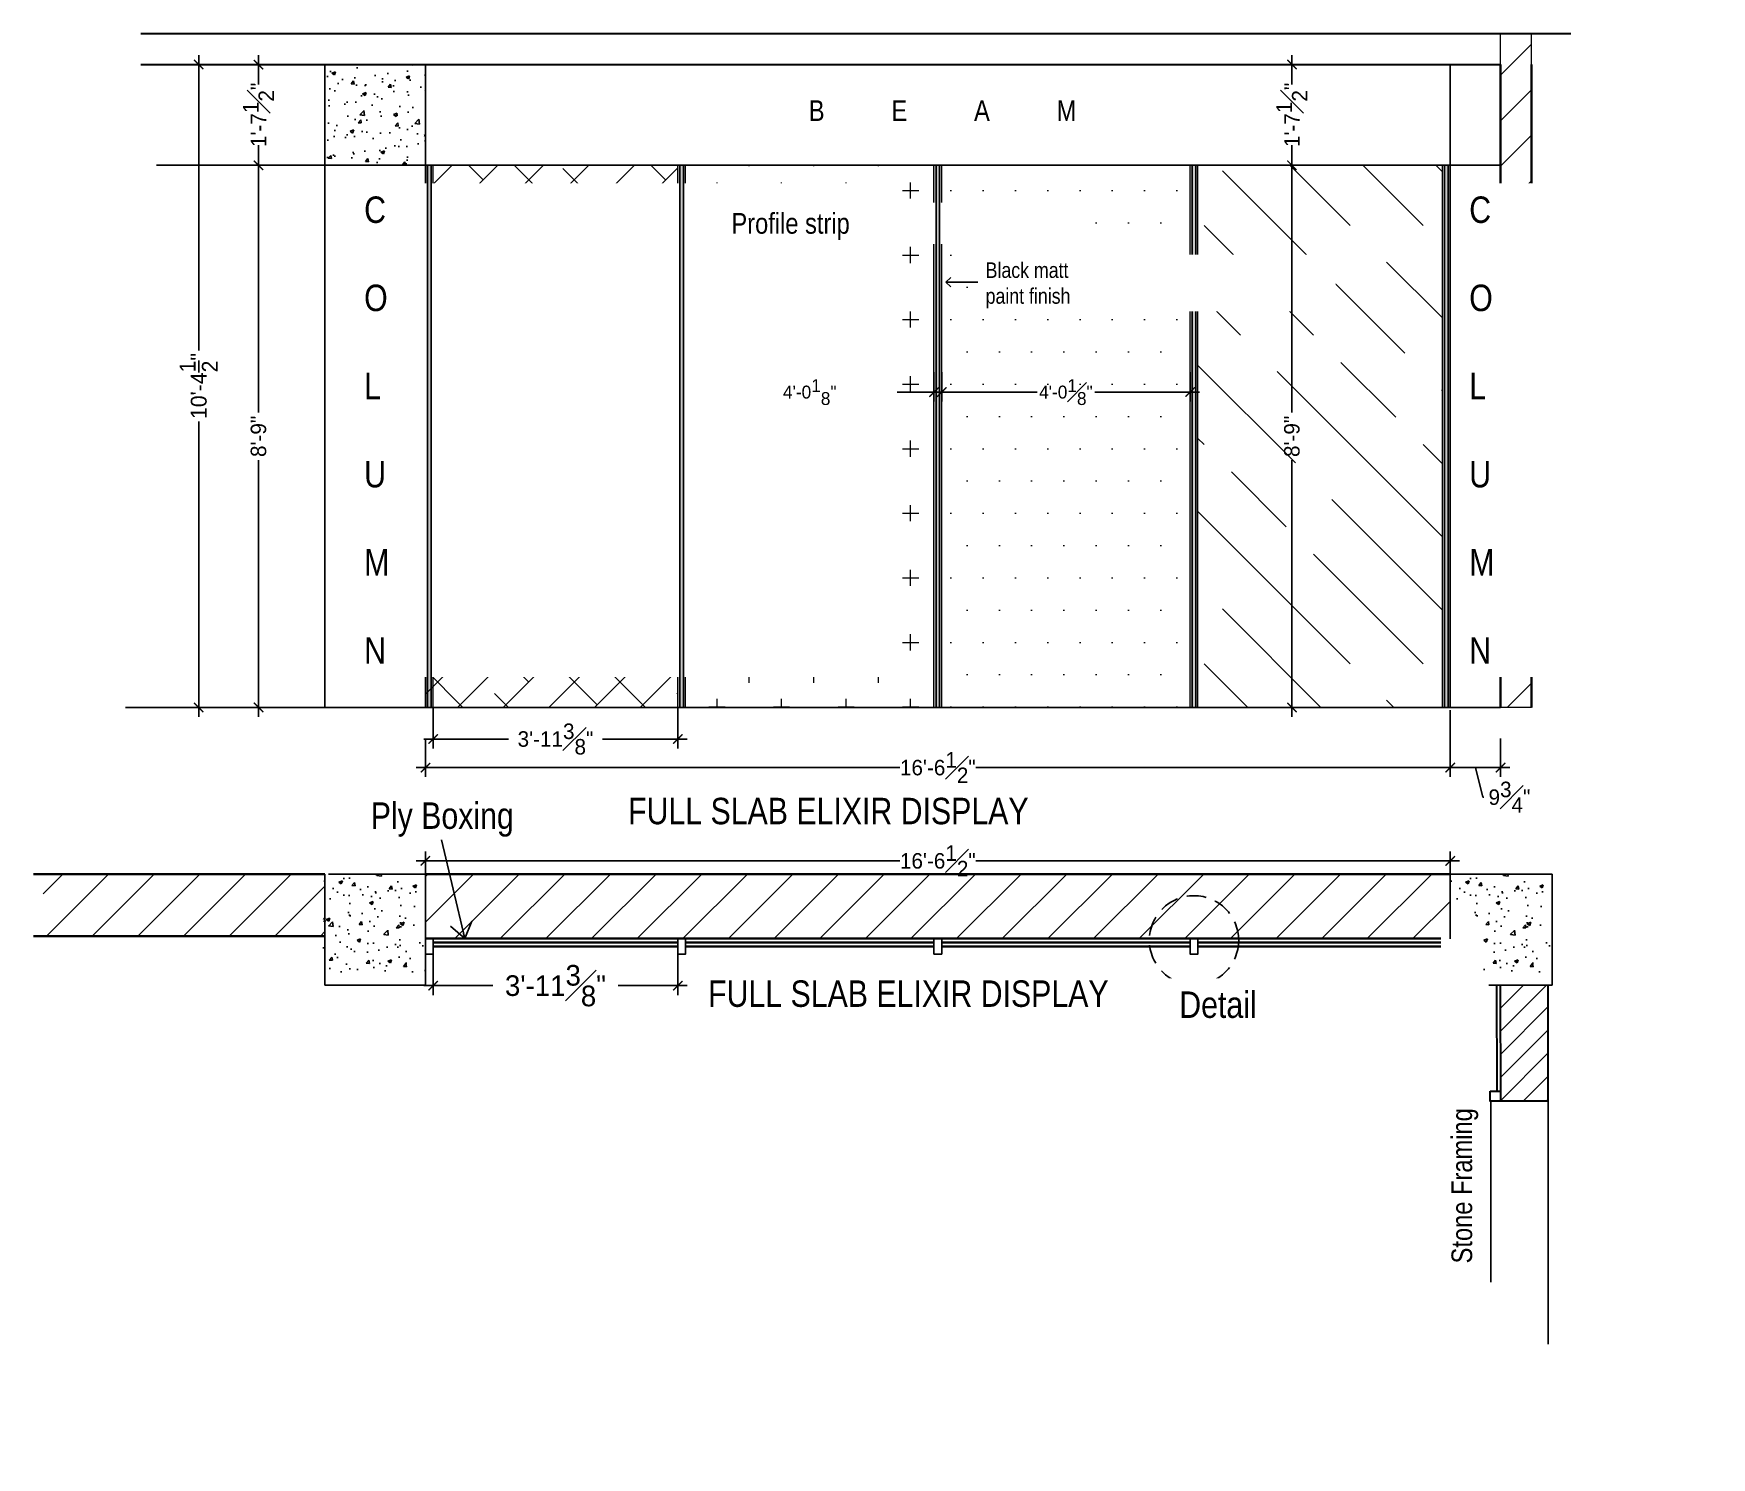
# Model space of a CAD drawing. Header units: inches. Extents: x -137722 to 81594, y -22256 to -1207.
# Drawn here: x -64442.1 to -64117, y -2226.4 to -1950.7 of the extents above; entities that cross this region are included whole.
import ezdxf

# ---------------------------------------------------------------- set-up
doc = ezdxf.new("R2010")
doc.units = ezdxf.units.IN
doc.header["$LTSCALE"] = 0.05
doc.header["$MEASUREMENT"] = 0
doc.header["$PDMODE"] = 3
doc.header["$PDSIZE"] = -4
doc.linetypes.add('A2-XREF-115_FURN$0$HIDDEN', pattern=[0.375, 0.25, -0.125])
doc.linetypes.add('DASHED2', pattern=[0.375, 0.25, -0.125])
doc.layers.get('Defpoints').update_dxf_attribs({"linetype": 'DASHED2'})
for name, color, linetype in [('00 floor', 7, 'Continuous'), ('beam', 7, 'Continuous'), ('Civil Dimension - Text', 7, 'Continuous'), ('slab', 7, 'Continuous'), ('text', 176, 'Continuous'), ('Vector Graphics', 7, 'Continuous')]:
    doc.layers.add(name, color=color, linetype=linetype)
doc.layers.add('FURNITURE', color=36, linetype='Continuous', lineweight=18)
doc.layers.add('WALL', color=7, linetype='Continuous', lineweight=35)
doc.styles.add('4MMOF3-8', font='ARIALN.TTF', dxfattribs={"height": 5.12})
doc.styles.add('9-128OF1-4', font='stylu.ttf')
doc.styles.get("Standard").update_dxf_attribs({"font": 'stylu.ttf', "height": 6})
doc.dimstyles.new('DIM 1-4', dxfattribs={"dimtxt": 3.0792, "dimasz": 1.82, "dimexe": 1.82, "dimexo": 0, "dimgap": 0.09, "dimtad": 0, "dimzin": 0, "dimdsep": 46, "dimlunit": 4, "dimtxsty": '9-128OF1-4', "dimblk": 'ARCHTICK', "dimcen": 1.8125, "dimdle": 1.82, "dimclrd": 8, "dimclre": 8, "dimadec": 0, "dimazin": 0, "dimtfac": 1, "dimtofl": 0, "dimtmove": 0, "dimatfit": 3, "dimldrblk": 'OPEN90', "dimfxl": 1, "dimtolj": 1, "dimtzin": 0, "dimlwd": -1, "dimarcsym": 0})
doc.dimstyles.new('rhythm des-01', dxfattribs={"dimtxt": 6, "dimasz": 2, "dimexe": 2, "dimexo": 0, "dimgap": 0.09, "dimtad": 0, "dimdec": 0, "dimzin": 0, "dimdsep": 46, "dimlunit": 4, "dimtxsty": 'Standard', "dimblk": 'ARCHTICK', "dimcen": 0, "dimclrd": 251, "dimclre": 251, "dimclrt": 20, "dimadec": 0, "dimazin": 0, "dimtfac": 1, "dimtdec": 0, "dimtix": 1, "dimtofl": 0, "dimtmove": 1, "dimatfit": 0, "dimldrblk": 'ARCHTICK', "dimfxl": 1, "dimtolj": 1, "dimtzin": 0, "dimarcsym": 0})
pattern_1 = [(45, (195.014, 1300.172), (-4.4194174, 4.4194174), [])]

# ---------------------------------------------------------------- blocks, each defined once
blk = doc.blocks.new('_ArchTick')
at = {"color": 0, "const_width": 0.15}
blk.add_lwpolyline([(-0.5, -0.5), (0.5, 0.5)], dxfattribs=at)
blk = doc.blocks.new('*D306')
at = {"layer": 'Civil Dimension - Text', "color": 8, "lineweight": -2, "ltscale": 50, "transparency": 16777216}
for p, q in [((-64364.65, -2128.95), (-64364.65, -2136.86)), ((-64317.27, -2128.95), (-64317.27, -2136.86))]:
    blk.add_line(p, q, dxfattribs=at)
at = {"layer": 'Civil Dimension - Text', "color": 8, "ltscale": 50, "transparency": 16777216}
for p, q in [((-64366.47, -2135.04), (-64353.1, -2135.04)), ((-64315.45, -2135.04), (-64328.82, -2135.04))]:
    blk.add_line(p, q, dxfattribs=at)
at = {"layer": 'Defpoints', "color": 0, "ltscale": 50, "transparency": 16777216}
for p in [(-64364.65, -2128.95), (-64317.27, -2128.95), (-64364.65, -2135.04)]:
    blk.add_point(p, dxfattribs=at)
at = {"layer": 'Civil Dimension - Text', "color": 8, "ltscale": 50, "transparency": 16777216, "xscale": 1.82, "yscale": 1.82, "zscale": 1.82, "rotation": 180}
blk.add_blockref('_ArchTick', (-64364.65, -2135.04), dxfattribs=at)
at = {"layer": 'Civil Dimension - Text', "color": 8, "ltscale": 50, "transparency": 16777216, "xscale": 1.82, "yscale": 1.82, "zscale": 1.82}
blk.add_blockref('_ArchTick', (-64317.27, -2135.04), dxfattribs=at)
at = {"layer": 'Civil Dimension - Text', "color": 0, "ltscale": 50, "transparency": 16777216, "insert": (-64340.96, -2135.04), "char_height": 4, "attachment_point": 5, "style": '9-128OF1-4'}
blk.add_mtext('\\A1;3\'-11{\\H1x;\\S3#8;}"', dxfattribs=at)
blk = doc.blocks.new('_Open90')
at = {"color": 0, "linetype": 'ByBlock', "lineweight": -2}
for p, q in [((0, 0), (-1, 0)), ((-0.5, 0.5), (0, 0)), ((0, 0), (-0.5, -0.5))]:
    blk.add_line(p, q, dxfattribs=at)
blk = doc.blocks.new('*D307')
at = {"layer": 'Civil Dimension - Text', "color": 8, "lineweight": -2, "ltscale": 50, "transparency": 16777216}
for p, q in [((-64167.65, -2081.7), (-64167.65, -2094.64)), ((-64366.15, -2087.19), (-64366.15, -2094.64))]:
    blk.add_line(p, q, dxfattribs=at)
at = {"layer": 'Civil Dimension - Text', "color": 8, "ltscale": 50, "transparency": 16777216}
for p, q in [((-64367.97, -2092.82), (-64274.25, -2092.82)), ((-64165.83, -2092.82), (-64259.54, -2092.82))]:
    blk.add_line(p, q, dxfattribs=at)
at = {"layer": 'Defpoints', "color": 0, "ltscale": 50, "transparency": 16777216}
for p in [(-64167.65, -2081.7), (-64366.15, -2087.19), (-64167.65, -2092.82)]:
    blk.add_point(p, dxfattribs=at)
at = {"layer": 'Civil Dimension - Text', "color": 8, "ltscale": 50, "transparency": 16777216, "xscale": 1.82, "yscale": 1.82, "zscale": 1.82, "rotation": 180}
blk.add_blockref('_ArchTick', (-64366.15, -2092.82), dxfattribs=at)
at = {"layer": 'Civil Dimension - Text', "color": 8, "ltscale": 50, "transparency": 16777216, "xscale": 1.82, "yscale": 1.82, "zscale": 1.82}
blk.add_blockref('_ArchTick', (-64167.65, -2092.82), dxfattribs=at)
at = {"layer": 'Civil Dimension - Text', "color": 0, "ltscale": 50, "transparency": 16777216, "insert": (-64266.9, -2092.82), "char_height": 3, "attachment_point": 5, "style": '9-128OF1-4'}
blk.add_mtext('\\A1;16\'-6{\\H1x;\\S1#2;}"', dxfattribs=at)
blk = doc.blocks.new('*D308')
at = {"layer": 'Civil Dimension - Text', "color": 8, "lineweight": -2, "ltscale": 50, "transparency": 16777216}
for p, q in [((-64167.65, -2081.7), (-64167.65, -2094.64)), ((-64157.9, -2087.19), (-64157.9, -2094.64))]:
    blk.add_line(p, q, dxfattribs=at)
at = {"layer": 'Civil Dimension - Text', "color": 8, "ltscale": 50, "transparency": 16777216}
for p, q in [((-64169.47, -2092.82), (-64156.08, -2092.82)), ((-64162.77, -2092.82), (-64161.33, -2098.55)), ((-64161.33, -2098.55), (-64161.15, -2098.55))]:
    blk.add_line(p, q, dxfattribs=at)
at = {"layer": 'Defpoints', "color": 0, "ltscale": 50, "transparency": 16777216}
for p in [(-64167.65, -2081.7), (-64157.9, -2087.19), (-64157.9, -2092.82)]:
    blk.add_point(p, dxfattribs=at)
at = {"layer": 'Civil Dimension - Text', "color": 8, "ltscale": 50, "transparency": 16777216, "xscale": 1.82, "yscale": 1.82, "zscale": 1.82, "rotation": 180}
blk.add_blockref('_ArchTick', (-64167.65, -2092.82), dxfattribs=at)
at = {"layer": 'Civil Dimension - Text', "color": 8, "ltscale": 50, "transparency": 16777216, "xscale": 1.82, "yscale": 1.82, "zscale": 1.82}
blk.add_blockref('_ArchTick', (-64157.9, -2092.82), dxfattribs=at)
at = {"layer": 'Civil Dimension - Text', "color": 0, "ltscale": 50, "transparency": 16777216, "insert": (-64156.17, -2098.55), "char_height": 3, "attachment_point": 5, "style": '9-128OF1-4'}
blk.add_mtext('\\A1;9{\\H1x;\\S3#4;}"', dxfattribs=at)
blk = doc.blocks.new('*D309')
at = {"layer": 'Civil Dimension - Text', "color": 8, "lineweight": -2, "ltscale": 50, "transparency": 16777216}
for p, q in [((-64364.65, -2081.19), (-64364.65, -2089.11)), ((-64317.27, -2081.19), (-64317.27, -2089.11))]:
    blk.add_line(p, q, dxfattribs=at)
at = {"layer": 'Civil Dimension - Text', "color": 8, "ltscale": 50, "transparency": 16777216}
for p, q in [((-64366.47, -2087.29), (-64350.09, -2087.29)), ((-64315.45, -2087.29), (-64331.83, -2087.29))]:
    blk.add_line(p, q, dxfattribs=at)
at = {"layer": 'Defpoints', "color": 0, "ltscale": 50, "transparency": 16777216}
for p in [(-64364.65, -2081.19), (-64317.27, -2081.19), (-64364.65, -2087.29)]:
    blk.add_point(p, dxfattribs=at)
at = {"layer": 'Civil Dimension - Text', "color": 8, "ltscale": 50, "transparency": 16777216, "xscale": 1.82, "yscale": 1.82, "zscale": 1.82, "rotation": 180}
blk.add_blockref('_ArchTick', (-64364.65, -2087.29), dxfattribs=at)
at = {"layer": 'Civil Dimension - Text', "color": 8, "ltscale": 50, "transparency": 16777216, "xscale": 1.82, "yscale": 1.82, "zscale": 1.82}
blk.add_blockref('_ArchTick', (-64317.27, -2087.29), dxfattribs=at)
at = {"layer": 'Civil Dimension - Text', "color": 0, "ltscale": 50, "transparency": 16777216, "insert": (-64340.96, -2087.29), "char_height": 3, "attachment_point": 5, "style": '9-128OF1-4'}
blk.add_mtext('\\A1;3\'-11{\\H1x;\\S3#8;}"', dxfattribs=at)
blk = doc.blocks.new('*D310')
at = {"layer": 'Civil Dimension - Text', "color": 8, "lineweight": -2, "ltscale": 50, "transparency": 16777216}
for p, q in [((-64315.77, -2016.27), (-64315.77, -2021.93)), ((-64267.65, -2016.27), (-64267.65, -2021.93))]:
    blk.add_line(p, q, dxfattribs=at)
at = {"layer": 'Civil Dimension - Text', "color": 8, "ltscale": 50, "transparency": 16777216}
for p, q in [((-64317.59, -2020.11), (-64297.28, -2020.11)), ((-64265.83, -2020.11), (-64286.14, -2020.11))]:
    blk.add_line(p, q, dxfattribs=at)
at = {"layer": 'Defpoints', "color": 0, "ltscale": 50, "transparency": 16777216}
for p in [(-64315.77, -2016.27), (-64267.65, -2016.27), (-64267.65, -2020.11)]:
    blk.add_point(p, dxfattribs=at)
at = {"layer": 'Civil Dimension - Text', "color": 8, "ltscale": 50, "transparency": 16777216, "xscale": 1.82, "yscale": 1.82, "zscale": 1.82, "rotation": 180}
blk.add_blockref('_ArchTick', (-64315.77, -2020.11), dxfattribs=at)
at = {"layer": 'Civil Dimension - Text', "color": 8, "ltscale": 50, "transparency": 16777216, "xscale": 1.82, "yscale": 1.82, "zscale": 1.82}
blk.add_blockref('_ArchTick', (-64267.65, -2020.11), dxfattribs=at)
at = {"layer": 'Civil Dimension - Text', "color": 0, "ltscale": 50, "transparency": 16777216, "insert": (-64291.71, -2020.11), "char_height": 2.5, "attachment_point": 5, "style": '9-128OF1-4'}
blk.add_mtext('\\A1;4\'-0{\\H1x;\\S1#8;}"', dxfattribs=at)
blk = doc.blocks.new('*D311')
at = {"layer": 'Civil Dimension - Text', "color": 8, "lineweight": -2, "ltscale": 50, "transparency": 16777216}
for p, q in [((-64266.15, -2016.27), (-64266.15, -2021.93)), ((-64218.02, -2016.27), (-64218.02, -2021.93))]:
    blk.add_line(p, q, dxfattribs=at)
at = {"layer": 'Civil Dimension - Text', "color": 8, "ltscale": 50, "transparency": 16777216}
for p, q in [((-64267.97, -2020.11), (-64247.66, -2020.11)), ((-64216.2, -2020.11), (-64236.51, -2020.11))]:
    blk.add_line(p, q, dxfattribs=at)
at = {"layer": 'Defpoints', "color": 0, "ltscale": 50, "transparency": 16777216}
for p in [(-64266.15, -2016.27), (-64218.02, -2016.27), (-64218.02, -2020.11)]:
    blk.add_point(p, dxfattribs=at)
at = {"layer": 'Civil Dimension - Text', "color": 8, "ltscale": 50, "transparency": 16777216, "xscale": 1.82, "yscale": 1.82, "zscale": 1.82, "rotation": 180}
blk.add_blockref('_ArchTick', (-64266.15, -2020.11), dxfattribs=at)
at = {"layer": 'Civil Dimension - Text', "color": 8, "ltscale": 50, "transparency": 16777216, "xscale": 1.82, "yscale": 1.82, "zscale": 1.82}
blk.add_blockref('_ArchTick', (-64218.02, -2020.11), dxfattribs=at)
at = {"layer": 'Civil Dimension - Text', "color": 0, "ltscale": 50, "transparency": 16777216, "insert": (-64242.09, -2020.11), "char_height": 2.5, "attachment_point": 5, "style": '9-128OF1-4'}
blk.add_mtext('\\A1;4\'-0{\\H1x;\\S1#8;}"', dxfattribs=at)
blk = doc.blocks.new('*D523')
at = {"layer": 'Civil Dimension - Text', "color": 8, "ltscale": 50, "transparency": 16777216}
for p, q in [((-64398.48, -1954.87), (-64398.48, -1960.57)), ((-64398.48, -1978.01), (-64398.48, -1972.31))]:
    blk.add_line(p, q, dxfattribs=at)
at = {"layer": 'Civil Dimension - Text', "color": 8, "lineweight": -2, "ltscale": 50, "transparency": 16777216}
for p, q in [((-64393.78, -1956.69), (-64400.3, -1956.69)), ((-64393.78, -1976.19), (-64400.3, -1976.19))]:
    blk.add_line(p, q, dxfattribs=at)
at = {"layer": 'Defpoints', "color": 0, "ltscale": 50, "transparency": 16777216}
for p in [(-64393.78, -1956.69), (-64398.48, -1976.19), (-64393.78, -1976.19)]:
    blk.add_point(p, dxfattribs=at)
at = {"layer": 'Civil Dimension - Text', "color": 8, "ltscale": 50, "transparency": 16777216, "xscale": 1.82, "yscale": 1.82, "zscale": 1.82}
for p, rotation in [((-64398.48, -1956.69), 90), ((-64398.48, -1976.19), 270)]:
    blk.add_blockref('_ArchTick', p, dxfattribs=dict(at, rotation=rotation))
at = {"layer": 'Civil Dimension - Text', "color": 0, "ltscale": 50, "transparency": 16777216, "insert": (-64398.48, -1966.44), "char_height": 3, "attachment_point": 5, "rotation": 90, "style": '9-128OF1-4'}
blk.add_mtext('\\A1;1\'-7{\\H1x;\\S1#2;}"', dxfattribs=at)
blk = doc.blocks.new('*D524')
at = {"layer": 'Civil Dimension - Text', "color": 8, "ltscale": 50, "transparency": 16777216}
for p, q in [((-64398.48, -1974.37), (-64398.48, -2024.07)), ((-64398.48, -2083.01), (-64398.48, -2033.31))]:
    blk.add_line(p, q, dxfattribs=at)
at = {"layer": 'Civil Dimension - Text', "color": 8, "lineweight": -2, "ltscale": 50, "transparency": 16777216}
for p, q in [((-64393.78, -1976.19), (-64400.3, -1976.19)), ((-64385.65, -2081.19), (-64400.3, -2081.19))]:
    blk.add_line(p, q, dxfattribs=at)
at = {"layer": 'Defpoints', "color": 0, "ltscale": 50, "transparency": 16777216}
for p in [(-64393.78, -1976.19), (-64398.48, -2081.19), (-64385.65, -2081.19)]:
    blk.add_point(p, dxfattribs=at)
at = {"layer": 'Civil Dimension - Text', "color": 8, "ltscale": 50, "transparency": 16777216, "xscale": 1.82, "yscale": 1.82, "zscale": 1.82}
for p, rotation in [((-64398.48, -1976.19), 90), ((-64398.48, -2081.19), 270)]:
    blk.add_blockref('_ArchTick', p, dxfattribs=dict(at, rotation=rotation))
at = {"layer": 'Civil Dimension - Text', "color": 0, "ltscale": 50, "transparency": 16777216, "insert": (-64398.48, -2028.69), "char_height": 3, "attachment_point": 5, "rotation": 90, "style": '9-128OF1-4'}
blk.add_mtext('\\A1;8\'-9"', dxfattribs=at)
blk = doc.blocks.new('*D570')
at = {"layer": 'Civil Dimension - Text', "color": 8, "lineweight": -2, "ltscale": 50, "transparency": 16777216}
for p, q in [((-64366.15, -2125.95), (-64366.15, -2109.06)), ((-64167.65, -2125.95), (-64167.65, -2109.06))]:
    blk.add_line(p, q, dxfattribs=at)
at = {"layer": 'Civil Dimension - Text', "color": 8, "ltscale": 50, "transparency": 16777216}
for p, q in [((-64367.97, -2110.88), (-64274.25, -2110.88)), ((-64165.83, -2110.88), (-64259.54, -2110.88))]:
    blk.add_line(p, q, dxfattribs=at)
at = {"layer": 'Defpoints', "color": 0, "ltscale": 50, "transparency": 16777216}
for p in [(-64167.65, -2110.88), (-64366.15, -2125.95), (-64167.65, -2125.95)]:
    blk.add_point(p, dxfattribs=at)
at = {"layer": 'Civil Dimension - Text', "color": 8, "ltscale": 50, "transparency": 16777216, "xscale": 1.82, "yscale": 1.82, "zscale": 1.82, "rotation": 180}
blk.add_blockref('_ArchTick', (-64366.15, -2110.88), dxfattribs=at)
at = {"layer": 'Civil Dimension - Text', "color": 8, "ltscale": 50, "transparency": 16777216, "xscale": 1.82, "yscale": 1.82, "zscale": 1.82}
blk.add_blockref('_ArchTick', (-64167.65, -2110.88), dxfattribs=at)
at = {"layer": 'Civil Dimension - Text', "color": 0, "ltscale": 50, "transparency": 16777216, "insert": (-64266.9, -2110.88), "char_height": 3, "attachment_point": 5, "style": '9-128OF1-4'}
blk.add_mtext('\\A1;16\'-6{\\H1x;\\S1#2;}"', dxfattribs=at)
blk = doc.blocks.new('*D689')
at = {"layer": 'Civil Dimension - Text', "color": 8, "ltscale": 50, "transparency": 16777216}
for p, q in [((-64198.31, -1954.87), (-64198.31, -1960.57)), ((-64198.31, -1978.01), (-64198.31, -1972.31))]:
    blk.add_line(p, q, dxfattribs=at)
at = {"layer": 'Civil Dimension - Text', "color": 8, "lineweight": -2, "ltscale": 50, "transparency": 16777216}
for p, q in [((-64193.62, -1956.69), (-64200.13, -1956.69)), ((-64193.62, -1976.19), (-64200.13, -1976.19))]:
    blk.add_line(p, q, dxfattribs=at)
at = {"layer": 'Defpoints', "color": 0, "ltscale": 50, "transparency": 16777216}
for p in [(-64193.62, -1956.69), (-64198.31, -1976.19), (-64193.62, -1976.19)]:
    blk.add_point(p, dxfattribs=at)
at = {"layer": 'Civil Dimension - Text', "color": 8, "ltscale": 50, "transparency": 16777216, "xscale": 1.82, "yscale": 1.82, "zscale": 1.82}
for p, rotation in [((-64198.31, -1956.69), 90), ((-64198.31, -1976.19), 270)]:
    blk.add_blockref('_ArchTick', p, dxfattribs=dict(at, rotation=rotation))
at = {"layer": 'Civil Dimension - Text', "color": 0, "ltscale": 50, "transparency": 16777216, "insert": (-64198.31, -1966.44), "char_height": 3, "attachment_point": 5, "rotation": 90, "style": '9-128OF1-4'}
blk.add_mtext('\\A1;1\'-7{\\H1x;\\S1#2;}"', dxfattribs=at)
blk = doc.blocks.new('*D690')
at = {"layer": 'Civil Dimension - Text', "color": 8, "ltscale": 50, "transparency": 16777216}
for p, q in [((-64198.31, -1974.37), (-64198.31, -2024.07)), ((-64198.31, -2083.01), (-64198.31, -2033.31))]:
    blk.add_line(p, q, dxfattribs=at)
at = {"layer": 'Civil Dimension - Text', "color": 8, "lineweight": -2, "ltscale": 50, "transparency": 16777216}
for p, q in [((-64193.62, -1976.19), (-64200.13, -1976.19)), ((-64185.48, -2081.19), (-64200.13, -2081.19))]:
    blk.add_line(p, q, dxfattribs=at)
at = {"layer": 'Defpoints', "color": 0, "ltscale": 50, "transparency": 16777216}
for p in [(-64193.62, -1976.19), (-64198.31, -2081.19), (-64185.48, -2081.19)]:
    blk.add_point(p, dxfattribs=at)
at = {"layer": 'Civil Dimension - Text', "color": 8, "ltscale": 50, "transparency": 16777216, "xscale": 1.82, "yscale": 1.82, "zscale": 1.82}
for p, rotation in [((-64198.31, -1976.19), 90), ((-64198.31, -2081.19), 270)]:
    blk.add_blockref('_ArchTick', p, dxfattribs=dict(at, rotation=rotation))
at = {"layer": 'Civil Dimension - Text', "color": 0, "ltscale": 50, "transparency": 16777216, "insert": (-64198.31, -2028.69), "char_height": 3, "attachment_point": 5, "rotation": 90, "style": '9-128OF1-4'}
blk.add_mtext('\\A1;8\'-9"', dxfattribs=at)
blk = doc.blocks.new('*D726')
at = {"layer": 'Civil Dimension - Text', "color": 8, "ltscale": 50, "transparency": 16777216}
for p, q in [((-64410.07, -1954.87), (-64410.07, -2012.05)), ((-64410.07, -2083.01), (-64410.07, -2025.82))]:
    blk.add_line(p, q, dxfattribs=at)
at = {"layer": 'Civil Dimension - Text', "color": 8, "lineweight": -2, "ltscale": 50, "transparency": 16777216}
for p, q in [((-64404.21, -1956.69), (-64411.89, -1956.69)), ((-64406.14, -2081.19), (-64411.89, -2081.19))]:
    blk.add_line(p, q, dxfattribs=at)
at = {"layer": 'Defpoints', "color": 0, "ltscale": 50, "transparency": 16777216}
for p in [(-64404.21, -1956.69), (-64410.07, -2081.19), (-64406.14, -2081.19)]:
    blk.add_point(p, dxfattribs=at)
at = {"layer": 'Civil Dimension - Text', "color": 8, "ltscale": 50, "transparency": 16777216, "xscale": 1.82, "yscale": 1.82, "zscale": 1.82}
for p, rotation in [((-64410.07, -1956.69), 90), ((-64410.07, -2081.19), 270)]:
    blk.add_blockref('_ArchTick', p, dxfattribs=dict(at, rotation=rotation))
at = {"layer": 'Civil Dimension - Text', "color": 0, "ltscale": 50, "transparency": 16777216, "insert": (-64410.07, -2018.94), "char_height": 3.0792, "attachment_point": 5, "rotation": 90, "style": '9-128OF1-4'}
blk.add_mtext('\\A1;10\'-4{\\H1x;\\S1/2;}"', dxfattribs=at)

msp = doc.modelspace()

# ---------------------------------------------------------------- hatches: boundary and pattern name
at = {"ltscale": 50}
h = msp.add_hatch(color=45, dxfattribs=at)
h.dxf.hatch_style = 1
h.paths.add_polyline_path([(-64364.6482, -1976.1898), (-64366.1482, -1976.1898), (-64366.1482, -2081.1898), (-64364.6482, -2081.1898)])
h = msp.add_hatch(color=45, dxfattribs=at)
h.dxf.hatch_style = 1
h.paths.add_polyline_path([(-64315.7732, -1976.1898), (-64317.2732, -1976.1898), (-64317.2732, -2081.1898), (-64315.7732, -2081.1898)])
h = msp.add_hatch(color=45, dxfattribs=at)
h.dxf.hatch_style = 1
h.paths.add_polyline_path([(-64266.1482, -1976.1898), (-64267.6482, -1976.1898), (-64267.6482, -2081.1898), (-64266.1482, -2081.1898)])
h = msp.add_hatch(color=45, dxfattribs=at)
h.dxf.hatch_style = 1
h.paths.add_polyline_path([(-64216.5232, -1976.1898), (-64218.0232, -1976.1898), (-64218.0232, -2081.1898), (-64216.5232, -2081.1898)])
at = {"ltscale": 50, "true_color": 0xf1eb1f}
h = msp.add_hatch(color=2, dxfattribs=at)
h.dxf.hatch_style = 1
h.paths.add_polyline_path([(-64217.6032, -2081.1898), (-64216.9432, -2081.1898), (-64216.9432, -1976.1898), (-64217.6032, -1976.1898)])
at = {"ltscale": 50}
h = msp.add_hatch(color=45, dxfattribs=at)
h.dxf.hatch_style = 1
h.paths.add_polyline_path([(-64167.6482, -1976.1898), (-64169.1482, -1976.1898), (-64169.1482, -2081.1898), (-64167.6482, -2081.1898)])
at = {"layer": '00 floor'}
h = msp.add_hatch(dxfattribs=at)
h.set_pattern_fill('ANSI31', color=256)
h.set_pattern_definition([(45, (-198917.7845, -97902.4927), (-2.24506403, 2.24506403), [])])
h.paths.add_polyline_path([(-64148.6482, -2134.9467), (-64157.9482, -2134.9467), (-64157.8916, -2157.4467), (-64148.6482, -2157.4467)])
at = {"layer": 'Civil Dimension - Text', "ltscale": 50, "true_color": 0x939598}
h = msp.add_hatch(dxfattribs=at)
h.set_pattern_fill('AR-CONC', color=252)
h.set_pattern_definition([(50, (195.014, 1300.172), (7.1726018, -0.62752135), [0.75, -8.25]), (355, (195.014, 1300.172), (-1.3875133, 7.5219213), [0.6, -6.6]), (100.451444, (195.612, 1300.12), (5.7850885, 6.8943999), [0.6374019, -7.0114211]), (46.1842, (195.014, 1302.172), (10.6724133, -1.6551928), [1.125, -12.375]), (96.635635, (195.904, 1302.034), (9.3466195, 9.741186), [0.9561034, -10.5171376]), (351.184164, (195.014, 1302.172), (9.3466195, 9.741186), [0.9, -9.9]), (21, (196.014, 1301.672), (5.9690705, -4.0261889), [0.75, -8.25]), (326, (196.014, 1301.672), (2.4331533, 7.25150045), [0.6, -6.6]), (71.451445, (196.512, 1301.3365), (8.4022238, 3.2253115), [0.6374019, -7.0114211]), (37.5, (195.0143, 1300.172), (0.12159855, 3.32893854), [0, -6.52, 0, -6.7, 0, -6.625]), (7.5, (195.0143, 1300.172), (2.63069537, 3.94411712), [0, -3.82, 0, -6.37, 0, -2.525]), (327.5, (192.7843, 1300.172), (5.33822436, -0.22554872), [0, -2.5, 0, -7.8, 0, -10.35]), (317.5, (191.7843, 1300.172), (5.8318617, 1.00104982), [0, -3.25, 0, -5.18, 0, -7.35])])
h.paths.add_polyline_path([(-64385.6482, -1976.1898), (-64366.1482, -1976.1898), (-64366.1482, -1956.6898), (-64385.6482, -1956.6898)])
h = msp.add_hatch(dxfattribs=at)
h.set_pattern_fill('AR-CONC', color=252)
h.set_pattern_definition([(50, (1187.135, 1391.172), (7.1726018, -0.62752135), [0.75, -8.25]), (355, (1187.135, 1391.172), (-1.3875133, 7.5219213), [0.6, -6.6]), (100.451444, (1187.733, 1391.12), (5.7850885, 6.8943999), [0.6374019, -7.0114211]), (46.1842, (1187.135, 1393.172), (10.6724133, -1.6551928), [1.125, -12.375]), (96.635635, (1188.024, 1393.034), (9.3466195, 9.741186), [0.9561034, -10.5171376]), (351.184164, (1187.135, 1393.172), (9.3466195, 9.741186), [0.9, -9.9]), (21, (1188.135, 1392.672), (5.9690705, -4.0261889), [0.75, -8.25]), (326, (1188.135, 1392.672), (2.4331533, 7.25150045), [0.6, -6.6]), (71.451445, (1188.6324, 1392.3365), (8.4022238, 3.2253115), [0.6374019, -7.0114211]), (37.5, (1187.135, 1391.172), (0.12159855, 3.32893854), [0, -6.52, 0, -6.7, 0, -6.625]), (7.5, (1187.135, 1391.172), (2.63069537, 3.94411712), [0, -3.82, 0, -6.37, 0, -2.525]), (327.5, (1184.905, 1391.172), (5.33822436, -0.22554872), [0, -2.5, 0, -7.8, 0, -10.35]), (317.5, (1183.905, 1391.172), (5.8318617, 1.00104982), [0, -3.25, 0, -5.18, 0, -7.35])])
h.paths.add_polyline_path([(-64366.1482, -2113.4467), (-64385.8982, -2113.4467), (-64385.8982, -2132.6967), (-64366.1482, -2132.6967)])
h = msp.add_hatch(dxfattribs=at)
h.set_pattern_fill('AR-CONC', color=252)
h.set_pattern_definition([(50, (1405.385, 1391.172), (7.1726018, -0.62752135), [0.75, -8.25]), (355, (1405.385, 1391.172), (-1.3875133, 7.5219213), [0.6, -6.6]), (100.451444, (1405.983, 1391.12), (5.7850885, 6.8943999), [0.6374019, -7.0114211]), (46.1842, (1405.385, 1393.172), (10.6724133, -1.6551928), [1.125, -12.375]), (96.635635, (1406.274, 1393.034), (9.3466195, 9.741186), [0.9561034, -10.5171376]), (351.184164, (1405.385, 1393.172), (9.3466195, 9.741186), [0.9, -9.9]), (21, (1406.385, 1392.672), (5.9690705, -4.0261889), [0.75, -8.25]), (326, (1406.385, 1392.672), (2.4331533, 7.25150045), [0.6, -6.6]), (71.451445, (1406.8824, 1392.3365), (8.4022238, 3.2253115), [0.6374019, -7.0114211]), (37.5, (1405.385, 1391.172), (0.12159855, 3.32893854), [0, -6.52, 0, -6.7, 0, -6.625]), (7.5, (1405.385, 1391.172), (2.63069537, 3.94411712), [0, -3.82, 0, -6.37, 0, -2.525]), (327.5, (1403.155, 1391.172), (5.33822436, -0.22554872), [0, -2.5, 0, -7.8, 0, -10.35]), (317.5, (1402.155, 1391.172), (5.8318617, 1.00104982), [0, -3.25, 0, -5.18, 0, -7.35])])
h.paths.add_polyline_path([(-64147.8982, -2113.4467), (-64167.6482, -2113.4467), (-64167.6482, -2132.6967), (-64147.8982, -2132.6967)])
at = {"layer": 'FURNITURE', "ltscale": 50}
h = msp.add_hatch(dxfattribs=at)
h.set_pattern_fill('ANSI31', color=256, scale=50)
h.set_pattern_definition(pattern_1)
h.paths.add_polyline_path([(-64151.9009, -1956.6898), (-64151.9009, -1950.6898), (-64157.9009, -1950.6898), (-64157.9009, -1956.6898), (-64157.9009, -2081.1898), (-64151.9009, -2081.1898)])
at = {"layer": 'FURNITURE', "ltscale": 50, "true_color": 0x939598}
h = msp.add_hatch(dxfattribs=at)
h.set_pattern_fill('ANSI38', color=252, scale=50)
h.set_pattern_definition([(45, (195.014, 1300.172), (-4.4194174, 4.4194174), []), (135, (195.014, 1300.172), (-13.25825215, 4.4194174), [15.625, -9.375])])
h.paths.add_polyline_path([(-64317.2732, -1976.1898), (-64366.1482, -1976.1898), (-64366.1482, -2081.1898), (-64317.2732, -2081.1898)])
h = msp.add_hatch(dxfattribs=at)
h.set_pattern_fill('CROSS', color=252, scale=25)
h.set_pattern_definition([(0, (195.014, 1300.172), (6.25, 6.25), [3.125, -9.375]), (90, (196.577, 1298.6095), (-6.25, 6.25), [3.125, -9.375])])
h.paths.add_polyline_path([(-64315.7732, -2081.1898), (-64267.6482, -2081.1898), (-64267.6482, -1976.1898), (-64315.7732, -1976.1898)])
at = {"layer": 'FURNITURE', "ltscale": 50}
h = msp.add_hatch(dxfattribs=at)
h.set_pattern_fill('DOTS', color=256, scale=100)
h.set_pattern_definition([(0, (195.014, 1300.172), (3.125, 6.25), [0, -6.25])])
h.paths.add_polyline_path([(-64218.0232, -1976.1898), (-64266.1482, -1976.1898), (-64266.1482, -2081.1898), (-64218.0232, -2081.1898)])
at = {"layer": 'FURNITURE', "ltscale": 50, "true_color": 0x939598}
h = msp.add_hatch(dxfattribs=at)
h.set_pattern_fill('GOST_WOOD', color=252, scale=5, angle=45)
h.set_pattern_definition([(135, (195.014, 1300.172), (21.213203, 21.213203), [50, -10]), (135, (209.156, 1300.172), (21.213203, 21.213203), [30, -7.5, 15, -7.5]), (135, (226.834, 1296.636), (21.213203, 21.213203), [50, -10])])
h.paths.add_polyline_path([(-64169.1482, -1976.1898), (-64216.5232, -1976.1898), (-64216.5232, -2081.1898), (-64169.1482, -2081.1898)])
at = {"layer": 'FURNITURE', "ltscale": 50}
h = msp.add_hatch(dxfattribs=at)
h.set_pattern_fill('ANSI31', color=256, scale=50)
h.set_pattern_definition(pattern_1)
h.paths.add_polyline_path([(-64385.6482, -2113.4467), (-64440.1999, -2113.4467), (-64440.1999, -2125.4467), (-64385.6482, -2125.4467)])
h = msp.add_hatch(dxfattribs=at)
h.set_pattern_fill('ANSI31', color=256, scale=50)
h.set_pattern_definition(pattern_1)
h.paths.add_polyline_path([(-64167.6482, -2125.9467), (-64167.6482, -2113.4467), (-64366.1482, -2113.4467), (-64366.1482, -2125.9467)])

# ---------------------------------------------------------------- linework, layer by layer
at = {"ltscale": 50}
for p, q in [((-64366.1482, -1976.1898), (-64364.6482, -1976.1898)), ((-64317.2732, -1976.1898), (-64315.7732, -1976.1898)), ((-64267.6482, -1976.1898), (-64266.1482, -1976.1898)), ((-64218.0232, -1976.1898), (-64216.5232, -1976.1898)), ((-64169.1482, -1976.1898), (-64167.6482, -1976.1898))]:
    msp.add_line(p, q, dxfattribs=at)
msp.add_lwpolyline([(-64217.6032, -2081.1898), (-64216.9432, -2081.1898), (-64216.9432, -1976.1898), (-64217.6032, -1976.1898)], close=True, dxfattribs=at)
at = {"layer": '00 floor', "color": 18, "lineweight": 30, "true_color": 0x000000}
for p, q in [((-64158.6982, -2134.9486), (-64158.6416, -2155.4467)), ((-64157.9482, -2134.9467), (-64157.8916, -2157.4467)), ((-64148.6482, -2157.4467), (-64148.6482, -2134.9467)), ((-64148.6482, -2157.4467), (-64157.8916, -2157.4467))]:
    msp.add_line(p, q, dxfattribs=at)
at = {"layer": '00 floor'}
for points in [[(-64366.1482, -2125.9467), (-64364.6482, -2125.9467), (-64364.6482, -2128.9467), (-64366.1482, -2128.9467)], [(-64317.2732, -2125.9467), (-64315.7732, -2125.9467), (-64315.7732, -2128.9467), (-64317.2732, -2128.9467)], [(-64267.6482, -2125.9467), (-64266.1482, -2125.9467), (-64266.1482, -2128.9467), (-64267.6482, -2128.9467)], [(-64218.0232, -2125.9467), (-64216.5232, -2125.9467), (-64216.5232, -2128.9467), (-64218.0232, -2128.9467)], [(-64169.1482, -2125.9467), (-64167.6482, -2125.9467), (-64167.6482, -2128.9467), (-64169.1482, -2128.9467)]]:
    msp.add_lwpolyline(points, close=True, dxfattribs=at)
at = {"layer": '00 floor', "color": 18, "lineweight": 30, "true_color": 0x000000}
msp.add_lwpolyline([(-64159.8916, -2155.4467), (-64157.8916, -2155.4467), (-64157.8916, -2157.4467), (-64159.8916, -2157.4467)], close=True, dxfattribs=at)
at = {"layer": 'beam', "color": 253, "ltscale": 15}
msp.add_line((-64148.6482, -2204.4467), (-64148.6482, -2134.9467), dxfattribs=at)
at = {"layer": 'Civil Dimension - Text', "ltscale": 50}
for p, q in [((-64385.6482, -1956.6898), (-64385.6482, -2081.1898)), ((-64366.1482, -1956.6898), (-64366.1482, -2081.1898)), ((-64167.6482, -1956.6898), (-64167.6482, -2081.1898)), ((-64418.2667, -1976.1898), (-64157.9009, -1976.1898)), ((-64424.2247, -2081.1898), (-64157.9009, -2081.1898))]:
    msp.add_line(p, q, dxfattribs=at)
at = {"layer": 'FURNITURE', "ltscale": 50}
for p, q in [((-64157.9009, -1956.6898), (-64157.9009, -1950.6898)), ((-64151.9009, -1956.6898), (-64151.9009, -1950.6898)), ((-64364.6482, -2081.1898), (-64364.6482, -1976.1898)), ((-64317.2732, -2081.1898), (-64317.2732, -1976.1898)), ((-64315.7732, -2081.1898), (-64315.7732, -1976.1898)), ((-64267.6482, -2081.1898), (-64267.6482, -1976.1898)), ((-64266.1482, -2081.1898), (-64266.1482, -1976.1898)), ((-64218.0232, -2081.1898), (-64218.0232, -1976.1898)), ((-64216.5232, -2081.1898), (-64216.5232, -1976.1898)), ((-64169.1482, -2081.1898), (-64169.1482, -1976.1898)), ((-64151.9009, -2081.1898), (-64157.9009, -2081.1898))]:
    msp.add_line(p, q, dxfattribs=at)
at = {"layer": 'slab', "lineweight": 30, "ltscale": 50}
for p, q in [((-64421.2667, -1950.6898), (-64144.2573, -1950.6898)), ((-64421.2667, -1956.6898), (-64157.9009, -1956.6898))]:
    msp.add_line(p, q, dxfattribs=at)
at = {"layer": 'Vector Graphics', "color": 1, "linetype": 'Continuous', "ltscale": 3}
for p, q in [((-64385.6482, -2134.9467), (-64385.6482, -2113.4467)), ((-64384.8982, -2113.4467), (-64366.1482, -2113.4467)), ((-64366.1482, -2113.4467), (-64366.1482, -2134.9467)), ((-64167.6482, -2134.9467), (-64167.6482, -2113.4467)), ((-64167.6482, -2113.4467), (-64147.8982, -2113.4467)), ((-64147.8982, -2113.4467), (-64147.8982, -2134.9467)), ((-64366.1482, -2134.9467), (-64385.6482, -2134.9467)), ((-64147.8982, -2134.9467), (-64167.6482, -2134.9467))]:
    msp.add_line(p, q, dxfattribs=at)
at = {"layer": 'WALL'}
for p, q in [((-64157.9009, -1956.6898), (-64157.9009, -2081.1898)), ((-64151.9009, -1956.6898), (-64151.9009, -2081.1898)), ((-64385.6482, -2113.4467), (-64442.0587, -2113.4467)), ((-64167.6482, -2113.4467), (-64366.1482, -2113.4467)), ((-64385.6482, -2125.4467), (-64442.0587, -2125.4467)), ((-64167.6482, -2125.9467), (-64366.1482, -2125.9467)), ((-64317.2732, -2126.6967), (-64364.6482, -2126.6967)), ((-64317.2732, -2127.4467), (-64364.6482, -2127.4467)), ((-64267.6482, -2126.6967), (-64315.7732, -2126.6967)), ((-64267.6482, -2127.4467), (-64315.7732, -2127.4467)), ((-64218.0232, -2126.6967), (-64266.1482, -2126.6967)), ((-64218.0232, -2127.4467), (-64266.1482, -2127.4467)), ((-64169.1482, -2126.6967), (-64216.5232, -2126.6967)), ((-64169.1482, -2127.4467), (-64216.5232, -2127.4467))]:
    msp.add_line(p, q, dxfattribs=at)

# ---------------------------------------------------------------- texts
at = {"layer": 'text', "ltscale": 50, "attachment_point": 4, "style": '4MMOF3-8', "bg_fill": 2}
for s, insert, char_height, width in [('B^IE^IA^IM', (-64291.8857, -1965.6071), 4, 66.281096), ('\\pi11.81645;FULL SLAB ELIXIR DISPLAY', (-64323.2128, -2136.6285), 5.12, 100.677375)]:
    msp.add_mtext(s, dxfattribs=dict(at, insert=insert, char_height=char_height, width=width))

# ---------------------------------------------------------------- dimensions: what is measured, and where the dimension line sits
at = {"layer": 'Civil Dimension - Text', "ltscale": 50}
for base, p1, p2, override, picture, middle in [((-64410.0744, -2081.1898), (-64404.2134, -1956.6898), (-64406.143, -2081.1898), {"dimtmove": 1, "dimfxl": 0, "dimarcsym": 1}, '*D726', (-64410.0744, -2018.9398)), ((-64398.4785, -1976.1898), (-64393.7812, -1956.6898), (-64393.7812, -1976.1898), {"dimtxt": 3, "dimdec": 3, "dimtdec": 3, "dimtmove": 1, "dimfxl": 0, "dimfrac": 1, "dimarcsym": 1}, '*D523', (-64398.4785, -1966.4398)), ((-64198.3142, -1976.1898), (-64193.6169, -1956.6898), (-64193.6169, -1976.1898), {"dimtxt": 3, "dimdec": 3, "dimtdec": 3, "dimtmove": 1, "dimfxl": 0, "dimfrac": 1, "dimarcsym": 1}, '*D689', (-64198.3142, -1966.4398)), ((-64398.4785, -2081.1898), (-64393.7812, -1976.1898), (-64385.6482, -2081.1898), {"dimtxt": 3, "dimdec": 3, "dimtdec": 3, "dimtmove": 1, "dimfxl": 0, "dimfrac": 1, "dimarcsym": 1}, '*D524', (-64398.4785, -2028.6898))]:
    dim = msp.add_linear_dim(base=base, p1=p1, p2=p2, angle=90, dimstyle='DIM 1-4', override=override, dxfattribs=at)
    dim.commit()
    dim.dimension.update_dxf_attribs({"geometry": picture, "text_midpoint": middle})
for base, p1, p2, override, picture, middle in [((-64267.6482, -2020.1146), (-64315.7732, -2016.2656), (-64267.6482, -2016.2656), {"dimtxt": 2.5, "dimdec": 3, "dimtdec": 3, "dimtmove": 1, "dimfxl": 0, "dimfrac": 1, "dimarcsym": 1}, '*D310', (-64291.7107, -2020.1146)), ((-64218.0232, -2020.1146), (-64266.1482, -2016.2656), (-64218.0232, -2016.2656), {"dimtxt": 2.5, "dimdec": 3, "dimtdec": 3, "dimtmove": 1, "dimfxl": 0, "dimfrac": 1, "dimarcsym": 1}, '*D311', (-64242.0857, -2020.1146)), ((-64167.6482, -2092.8216), (-64366.1482, -2087.1935), (-64167.6482, -2081.7), {"dimtxt": 3, "dimdec": 3, "dimtdec": 3, "dimtmove": 1, "dimfxl": 0, "dimfrac": 1, "dimarcsym": 1}, '*D307', (-64266.8982, -2092.8216)), ((-64364.6482, -2087.2856), (-64317.2732, -2081.1898), (-64364.6482, -2081.1898), {"dimtxt": 3, "dimdec": 3, "dimtdec": 3, "dimtmove": 1, "dimfxl": 0, "dimfrac": 1, "dimarcsym": 1}, '*D309', (-64340.9607, -2087.2856))]:
    dim = msp.add_linear_dim(base=base, p1=p1, p2=p2, dimstyle='DIM 1-4', override=override, dxfattribs=at)
    dim.commit()
    dim.dimension.update_dxf_attribs({"geometry": picture, "text_midpoint": middle})
dim = msp.add_linear_dim(base=(-64157.9009, -2092.8216), p1=(-64167.6482, -2081.7), p2=(-64157.9009, -2087.1935), dimstyle='DIM 1-4', override={"dimtxt": 3, "dimdec": 3, "dimtdec": 3, "dimtmove": 1, "dimfxl": 0, "dimfrac": 1, "dimarcsym": 1}, dxfattribs=at)
dim.commit()
dim.dimension.update_dxf_attribs({"geometry": '*D308', "text_midpoint": (-64161.0567, -2098.5478), "dimtype": 160})

# ---------------------------------------------------------------- leaders
at = {"layer": 'text', "ltscale": 50}
for points in [[(-64315.7732, -1990.0314), (-64302.4064, -1990.0314)], [(-64265.317, -1998.803), (-64251.9502, -1998.803)]]:
    msp.add_leader(points, dimstyle='DIM 1-4', override={"dimclrt": 256, "dimfxl": 0, "dimarcsym": 1}, dxfattribs=at)

# ---------------------------------------------------------------- next in the draw order: linework, layer by layer
at = {"linetype": 'A2-XREF-115_FURN$0$HIDDEN', "ltscale": 300}
msp.add_circle((-64217.2732, -2126.2758), 8.6474, dxfattribs=at)

# ---------------------------------------------------------------- next in the draw order: texts
at = {"layer": 'text', "ltscale": 50, "attachment_point": 4, "style": '4MMOF3-8', "bg_fill": 2}
for s, insert, char_height, width in [('C\\P\\PO\\P\\PL\\P\\PU\\P\\PM\\P\\PN', (-64163.9677, -2027.4708), 5.12, 100.677375), ('Profile strip', (-64306.8787, -1988.0473), 4, 66.281096), ('Black matt \\Ppaint finish', (-64257.6414, -1999.4584), 3, 66.281096), ('\\pi11.81645;FULL SLAB ELIXIR DISPLAY', (-64338.7115, -2101.2691), 5.12, 100.677375)]:
    msp.add_mtext(s, dxfattribs=dict(at, insert=insert, char_height=char_height, width=width))
at = {"layer": 'text', "ltscale": 50, "insert": (-64164.8039, -2224.4002), "char_height": 4, "width": 100.677375, "attachment_point": 4, "rotation": 90, "style": '4MMOF3-8', "bg_fill": 2}
msp.add_mtext('\\pi35.57334;Stone Framing', dxfattribs=at)

# ---------------------------------------------------------------- next in the draw order: dimensions: what is measured, and where the dimension line sits
at = {"layer": 'Civil Dimension - Text', "ltscale": 50}
dim = msp.add_linear_dim(base=(-64364.6482, -2135.0425), p1=(-64317.2732, -2128.9467), p2=(-64364.6482, -2128.9467), dimstyle='DIM 1-4', override={"dimtxt": 4, "dimdec": 3, "dimtdec": 3, "dimtmove": 1, "dimfxl": 0, "dimfrac": 1, "dimarcsym": 1}, dxfattribs=at)
dim.commit()
dim.dimension.update_dxf_attribs({"geometry": '*D306', "text_midpoint": (-64340.9607, -2135.0425)})

# ---------------------------------------------------------------- next in the draw order: hatches: boundary and pattern name
at = {"ltscale": 50, "true_color": 0xf1eb1f}
h = msp.add_hatch(color=2, dxfattribs=at)
h.dxf.hatch_style = 1
h.paths.add_polyline_path([(-64267.2282, -2081.1898), (-64266.5682, -2081.1898), (-64266.5682, -1976.1898), (-64267.2282, -1976.1898)])
h = msp.add_hatch(color=2, dxfattribs=at)
h.dxf.hatch_style = 1
h.paths.add_polyline_path([(-64168.7282, -2081.1898), (-64168.0682, -2081.1898), (-64168.0682, -1976.1898), (-64168.7282, -1976.1898)])

# ---------------------------------------------------------------- next in the draw order: linework, layer by layer
at = {"ltscale": 50}
for points in [[(-64267.2282, -2081.1898), (-64266.5682, -2081.1898), (-64266.5682, -1976.1898), (-64267.2282, -1976.1898)], [(-64168.7282, -2081.1898), (-64168.0682, -2081.1898), (-64168.0682, -1976.1898), (-64168.7282, -1976.1898)]]:
    msp.add_lwpolyline(points, close=True, dxfattribs=at)
at = {"layer": 'Civil Dimension - Text', "ltscale": 50}
msp.add_line((-64159.7996, -2157.4467), (-64159.7996, -2192.4467), dxfattribs=at)

# ---------------------------------------------------------------- next in the draw order: texts
at = {"layer": 'text', "ltscale": 50, "char_height": 5.12, "width": 100.677375, "attachment_point": 4, "style": '4MMOF3-8', "bg_fill": 2}
for s, insert in [('C\\P\\PO\\P\\PL\\P\\PU\\P\\PM\\P\\PN', (-64378.0253, -2027.4708)), ('\\pi36.91004;Ply Boxing ', (-64413.6556, -2102.9001)), ('\\pi43.27511;Detail', (-64263.4071, -2138.7674))]:
    msp.add_mtext(s, dxfattribs=dict(at, insert=insert))

# ---------------------------------------------------------------- next in the draw order: dimensions: what is measured, and where the dimension line sits
at = {"layer": 'Civil Dimension - Text', "ltscale": 50}
dim = msp.add_linear_dim(base=(-64198.3142, -2081.1898), p1=(-64193.6169, -1976.1898), p2=(-64185.4839, -2081.1898), angle=90, dimstyle='DIM 1-4', override={"dimtxt": 3, "dimdec": 3, "dimtdec": 3, "dimtmove": 1, "dimfxl": 0, "dimfrac": 1, "dimarcsym": 1}, dxfattribs=at)
dim.commit()
dim.dimension.update_dxf_attribs({"geometry": '*D690', "text_midpoint": (-64198.3142, -2028.6898)})

# ---------------------------------------------------------------- next in the draw order: hatches: boundary and pattern name
at = {"ltscale": 50, "true_color": 0xf1eb1f}
h = msp.add_hatch(color=2, dxfattribs=at)
h.dxf.hatch_style = 1
h.paths.add_polyline_path([(-64365.7282, -2081.1898), (-64365.0682, -2081.1898), (-64365.0682, -1976.1898), (-64365.7282, -1976.1898)])
h = msp.add_hatch(color=2, dxfattribs=at)
h.dxf.hatch_style = 1
h.paths.add_polyline_path([(-64316.8532, -2081.1898), (-64316.1932, -2081.1898), (-64316.1932, -1976.1898), (-64316.8532, -1976.1898)])

# ---------------------------------------------------------------- next in the draw order: linework, layer by layer
at = {"ltscale": 50}
for points in [[(-64365.7282, -2081.1898), (-64365.0682, -2081.1898), (-64365.0682, -1976.1898), (-64365.7282, -1976.1898)], [(-64316.8532, -2081.1898), (-64316.1932, -2081.1898), (-64316.1932, -1976.1898), (-64316.8532, -1976.1898)]]:
    msp.add_lwpolyline(points, close=True, dxfattribs=at)

# ---------------------------------------------------------------- next in the draw order: dimensions: what is measured, and where the dimension line sits
at = {"layer": 'Civil Dimension - Text', "ltscale": 50}
dim = msp.add_linear_dim(base=(-64167.6482, -2110.8827), p1=(-64366.1482, -2125.9467), p2=(-64167.6482, -2125.9467), dimstyle='DIM 1-4', override={"dimtxt": 3, "dimdec": 3, "dimtdec": 3, "dimtmove": 1, "dimfxl": 0, "dimfrac": 1, "dimarcsym": 1}, dxfattribs=at)
dim.commit()
dim.dimension.update_dxf_attribs({"geometry": '*D570', "text_midpoint": (-64266.8982, -2110.8827)})

# ---------------------------------------------------------------- next in the draw order: leaders
at = {"layer": '00 floor'}
msp.add_leader([(-64358.5321, -2125.9467), (-64363.0615, -2106.7837)], dimstyle='rhythm des-01', override={"dimasz": 3, "dimldrblk": 'Open90', "dimfxl": 0.18}, dxfattribs=at)

doc.saveas('drawing.dxf')
